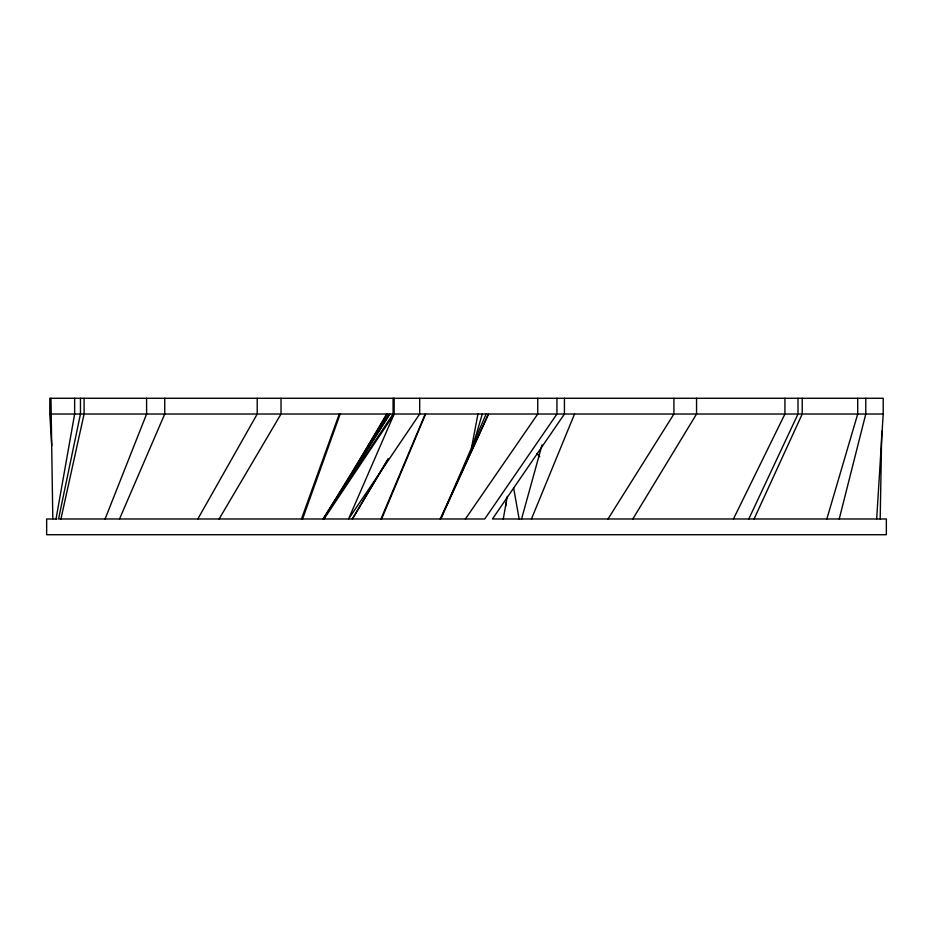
<?xml version="1.0" encoding="UTF-8"?>
<svg xmlns="http://www.w3.org/2000/svg" width="933" height="933" viewBox="0 0 933 933"><rect width="100%" height="100%" fill="white"/><g stroke="black" fill="none" stroke-linecap="round" stroke-linejoin="round"><path stroke-width="1.4" d="M880.192 518.981L881.732 431.268M876.682 518.981L883.201 414.019L883.201 398.274L49.799 398.274L49.799 414.019L51.758 445.647M56.027 518.981L74.64 414.019L74.64 398.274M503.237 519.11L507.284 496.379M471.48 448.097L477.941 414.019M60.925 518.981L84.087 414.019L84.087 398.274M839.234 518.981L865.777 414.019L865.777 398.274M521.477 519.284L542.05 444.901M474.139 441.764L482.279 414.019M826.836 518.981L857.707 414.019L857.707 398.274M302.584 518.981L340.172 414.019M301.464 518.981L339.274 414.019M105.091 518.981L146.598 414.019L146.598 398.274M531.448 518.981L574.541 414.019M381.609 518.981L425.611 414.019M380.956 518.981L425.238 414.019M119.506 518.981L164.733 414.019L164.733 398.274M486.128 414.019L441.332 517.652L443.735 512.427M394.146 398.274L394.146 414.019L348.569 518.981L419.687 414.019L419.687 398.274M444.936 509.791L488.507 414.019L440.259 518.981M754.097 518.981L802.228 414.019L802.228 398.274M748.791 518.981L798.007 414.019L798.007 398.274M733.443 518.981L784.921 414.019L784.921 398.274M197.819 518.981L257.216 414.019L257.216 398.274M347.939 480.25L353.036 471.503M354.493 468.996L386.589 414.019M219.115 518.981L281.02 414.019L281.02 398.274M360.091 460.249L361.572 457.753M363.788 454.009L387.463 414.019L323.378 518.981L389.796 414.019L322.97 518.981L393.085 414.019L393.085 398.274M388.081 459.001L352.359 518.981L388.186 459.001M632.807 518.981L696.554 414.019L696.554 398.274M608.013 518.981L673.918 414.019L673.918 398.274M323.996 518.981L394.146 414.019M465.392 518.981L537.746 414.019L537.746 398.274M49.799 414.019L883.201 414.019M56.971 518.981L46.65 518.981L46.65 534.726L886.35 534.726L886.35 518.981L492.437 518.981L564.43 414.019L564.43 398.274M536.813 453.543L539.764 456.75M513.605 487.866L519.168 519.11M52.808 518.981L50.965 398.274M556.943 398.274L556.943 414.019L484.728 518.981L58.557 518.981L80.46 414.019L80.46 398.274M505.861 502.945L505.861 505.861"/></g></svg>
